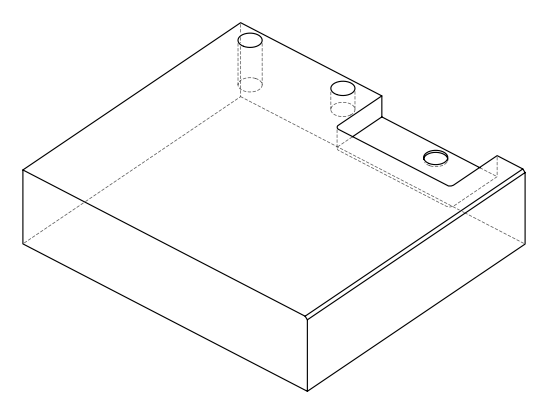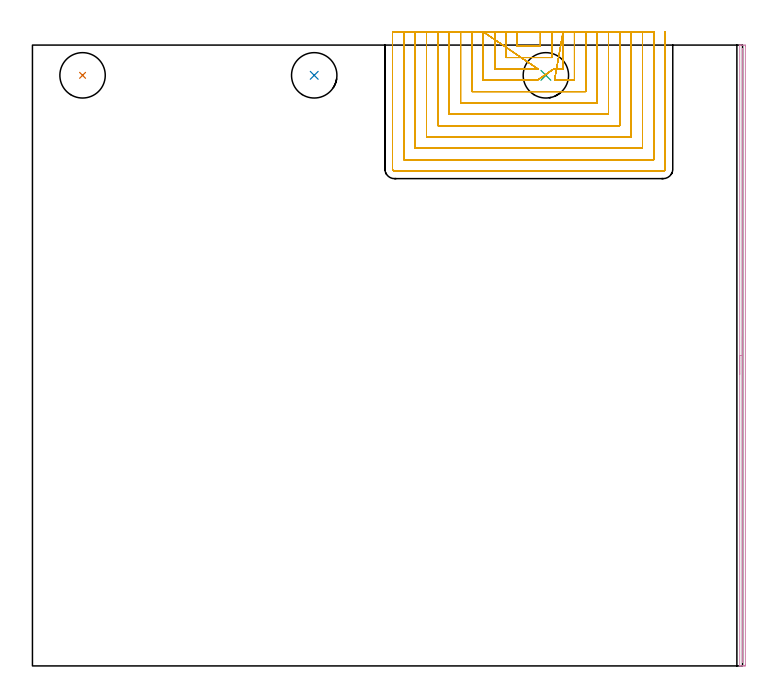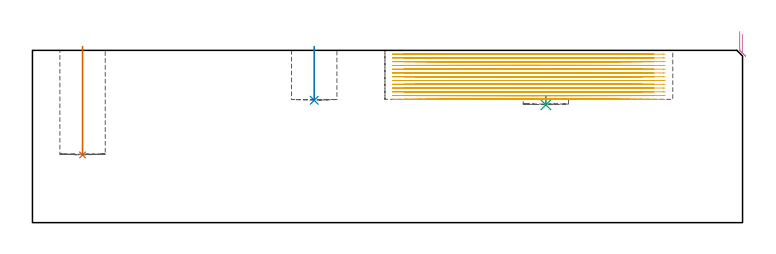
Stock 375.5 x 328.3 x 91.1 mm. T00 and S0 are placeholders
(PLAN: 5 operations, 2 tool changes, 101.7 min)
(1 INDEXABLE_INSERT_DRILL_BLIND_HOLE_FROM_SOLID | STEP1POCKET | NXT0302_019 | 0.23 min | 24864 mm3)
(2 INDEXABLE_INSERT_DRILL_BLIND_HOLE_FROM_SOLID_1 | STEP1POCKET_1 | NXT0302_019 | 0.12 min | 11806 mm3)
(3 INDEXABLE_INSERT_DRILL_BLIND_HOLE_FROM_SOLID_2 | STEP1POCKET_2 | NXT0302_019 | 0.03 min | 12889 mm3)
(4 AREA_MILL | FG_CHAMFER_SURFACE | UGT0205_001 | 5.39 min | 1476 mm3)
(5 MILL_SLOT | SLOT_PARTIAL_RECTANGULAR | NXT0201_009 | Follow Part, ap 2, ae 75% | 95.93 min | 266325 mm3)
(TOOL NXT0302_019 | Index. Insert Drill 24mm [880-D2400L25-05] | D24 PA176 FL120 Z2)
(TOOL UGT0205_001 | Chamfer Mill 20 x 3 x 45 deg. | D20 FL50 Z2)
(TOOL NXT0201_009 | ENDMILL 8mm [2P460-0800-NA 1630] | D8 FL26 Z6)
(OP 1 INDEXABLE_INSERT_DRILL_BLIND_HOLE_FROM_SOLID)
G17 G21 G94 G90
T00 M6
G54
G17 G0 G90 X26.5 Y312.3 S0 M3
G43 Z101.1 H1
G94 G81 G98 Z35.8 F250. R93.1
G80
M5
M2
(OP 2 INDEXABLE_INSERT_DRILL_BLIND_HOLE_FROM_SOLID_1)
G17 G21 G94 G90
T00 M6
G54
G17 G0 G90 X149. Y312.3 S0 M3
G43 Z101.1 H1
G94 G81 G98 Z64.7 F250. R93.1
G80
M5
M2
(OP 3 INDEXABLE_INSERT_DRILL_BLIND_HOLE_FROM_SOLID_2)
G17 G21 G94 G90
T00 M6
G54
G17 G0 G90 X271.5 Y312.3 S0 M3
G43 Z101.1 H1
G94 G81 G98 Z62.3 F250. R67.2
G80
M5
M2
(OP 4 AREA_MILL)
G17 G21 G94 G90
T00 M6
G54
G17 G0 G90 X374. Y154.15 S1061 M3
G43 Z101.1 H0
G94 G1 Y154.188 Z100.228 F250.
Y154.302 Z99.363
Y154.491 Z98.512
Y154.753 Z97.68
Y155.087 Z96.874
Y155.49 Z96.1
Y155.959 Z95.364
Y156.49 Z94.672
Y157.079 Z94.029
Y157.722 Z93.439
Y158.414 Z92.908
Y159.15 Z92.44
Y159.924 Z92.037
Y160.73 Z91.703
Y161.562 Z91.441
Y162.414 Z91.252
Y163.278 Z91.138
Y164.15 Z91.1
Y328.125
X374.003 Y328.29 Z91.088
X374.061 Y328.293 Z91.031
X374.475 Y328.3 Z90.624
X374.802 Z90.297
X375.5 Z89.595
X376.741 Z88.356
X376.991 Y328.298 Z88.105
X377. Y327.821 Z88.1
Y0.622
X376.999 Y0.478 Z88.101
X376.991 Y0.002 Z88.105
X376.741 Y0. Z88.356
X376.393 Z88.704
X375.849 Z89.247
X375.5 Z89.595
X374.802 Z90.298
X374.475 Z90.625
X374.063 Z91.028
X374.003 Y0.01 Z91.088
X374. Y0.175 Z91.1
Y164.15
X375.414 Z89.686
X375.415 Y325.977 Z89.685
X375.416 Y326.063 Z89.684
X375.421 Y326.234 Z89.679
X375.429 Y326.291 Z89.671
X375.45 Y326.294 Z89.65
X375.5 Y326.297 Z89.6
X375.558 Z89.542
X375.574 Y326.295 Z89.526
X375.578 Y326.292 Z89.522
X375.58 Y326.263 Z89.52
X375.584 Y326.149 Z89.516
X375.586 Y325.977 Z89.514
Y325.891
X375.585 Y2.323 Z89.515
X375.584 Y2.237 Z89.516
X375.579 Y2.067 Z89.521
X375.571 Y2.009 Z89.529
X375.551 Y2.006 Z89.549
X375.5 Y2.003 Z89.6
X375.442 Z89.658
X375.426 Y2.005 Z89.674
X375.422 Y2.008 Z89.678
X375.42 Y2.037 Z89.68
X375.416 Y2.151 Z89.684
X375.414 Y2.495 Z89.686
Y164.15
Y165.022 Z89.724
Y165.887 Z89.838
Y166.738 Z90.026
Y167.57 Z90.289
Y168.376 Z90.623
Y169.15 Z91.025
Y169.886 Z91.494
Y170.578 Z92.025
Y171.221 Z92.615
Y171.81 Z93.258
Y172.342 Z93.95
Y172.81 Z94.686
Y173.213 Z95.46
Y173.547 Z96.266
Y173.809 Z97.098
Y173.998 Z97.949
Y174.112 Z98.814
Y174.15 Z99.686
G0 Z101.1
M5
M2
(OP 5 MILL_SLOT)
G17 G21 G94 G90
T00 M6
G54
G17 G0 G90 X256.4 Y335.3 S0 M3
G43 Z101.1 H1
Z89.108
G94 G1 Y332.3 F250.
Y327.7 F500.
X268.6
Y332.3
Y335.3 F250.
X250.4
Y332.3
Y321.7 F500.
X274.6
Y332.3
Y335.3 F250.
X244.4
Y332.3
Y315.7 F500.
X264.263
X267.263 F250.
X238.4 Y335.3 F500.
Y332.3 F250.
Y309.7 F500.
X263.938
X266.938 F250.
X275.739 Y315.7 F500.
X278.739 F250.
X280.6 F500.
Y332.3
Y335.3 F250.
X276.063 Y309.7 F500.
X279.063 F250.
X286.6 F500.
Y332.3
Y335.3 F250.
X232.4
Y332.3
Y303.7 F500.
X292.6
Y332.3
Y335.3 F250.
X226.4
Y332.3
Y297.7 F500.
X298.6
Y332.3
Y335.3 F250.
X220.4
Y332.3
Y291.7 F500.
X304.6
Y332.3
Y335.3 F250.
X214.4
Y332.3
Y285.7 F500.
X310.6
Y332.3
Y335.3 F250.
X208.4
Y332.3
Y279.7 F500.
X316.6
Y332.3
Y335.3 F250.
X202.4
Y332.3
Y273.7 F500.
X322.6
Y332.3
Y335.3 F250.
X196.4
Y332.3
Y267.7 F500.
X328.6
Y332.3
Y335.3 F250.
X190.4
Y332.3
Y262.7 F500.
G3 X191.4 Y261.7 R1.
G1 X333.6
G3 X334.6 Y262.7 R1.
G1 Y332.3
Y335.3 F250.
G0 X256.4 Z87.115
G1 Y332.3
Y327.7 F500.
X268.6
Y332.3
Y335.3 F250.
X250.4
Y332.3
Y321.7 F500.
X274.6
Y332.3
Y335.3 F250.
X244.4
Y332.3
Y315.7 F500.
X264.263
X267.263 F250.
X238.4 Y335.3 F500.
Y332.3 F250.
Y309.7 F500.
X263.938
X266.938 F250.
X275.739 Y315.7 F500.
X278.739 F250.
X280.6 F500.
Y332.3
Y335.3 F250.
X276.063 Y309.7 F500.
X279.063 F250.
X286.6 F500.
Y332.3
Y335.3 F250.
X232.4
Y332.3
Y303.7 F500.
X292.6
Y332.3
Y335.3 F250.
X226.4
Y332.3
Y297.7 F500.
X298.6
Y332.3
Y335.3 F250.
X220.4
Y332.3
Y291.7 F500.
X304.6
Y332.3
Y335.3 F250.
X214.4
Y332.3
Y285.7 F500.
X310.6
Y332.3
Y335.3 F250.
X208.4
Y332.3
Y279.7 F500.
X316.6
Y332.3
Y335.3 F250.
X202.4
Y332.3
Y273.7 F500.
X322.6
Y332.3
Y335.3 F250.
X196.4
Y332.3
Y267.7 F500.
X328.6
Y332.3
Y335.3 F250.
X190.4
Y332.3
Y262.7 F500.
G3 X191.4 Y261.7 R1.
G1 X333.6
G3 X334.6 Y262.7 R1.
G1 Y332.3
Y335.3 F250.
G0 X256.4 Z85.123
G1 Y332.3
Y327.7 F500.
X268.6
Y332.3
Y335.3 F250.
X250.4
Y332.3
Y321.7 F500.
X274.6
Y332.3
Y335.3 F250.
X244.4
Y332.3
Y315.7 F500.
X264.263
X267.263 F250.
X238.4 Y335.3 F500.
Y332.3 F250.
Y309.7 F500.
X263.938
X266.938 F250.
X275.739 Y315.7 F500.
X278.739 F250.
X280.6 F500.
Y332.3
Y335.3 F250.
X276.063 Y309.7 F500.
X279.063 F250.
X286.6 F500.
Y332.3
Y335.3 F250.
X232.4
Y332.3
Y303.7 F500.
X292.6
Y332.3
Y335.3 F250.
X226.4
Y332.3
Y297.7 F500.
X298.6
Y332.3
Y335.3 F250.
X220.4
Y332.3
Y291.7 F500.
X304.6
Y332.3
Y335.3 F250.
X214.4
Y332.3
Y285.7 F500.
X310.6
Y332.3
Y335.3 F250.
X208.4
Y332.3
Y279.7 F500.
X316.6
Y332.3
Y335.3 F250.
X202.4
Y332.3
Y273.7 F500.
X322.6
Y332.3
Y335.3 F250.
X196.4
Y332.3
Y267.7 F500.
X328.6
Y332.3
Y335.3 F250.
X190.4
Y332.3
Y262.7 F500.
G3 X191.4 Y261.7 R1.
G1 X333.6
G3 X334.6 Y262.7 R1.
G1 Y332.3
Y335.3 F250.
G0 X256.4 Z83.131
G1 Y332.3
Y327.7 F500.
X268.6
Y332.3
Y335.3 F250.
X250.4
Y332.3
Y321.7 F500.
X274.6
Y332.3
Y335.3 F250.
X244.4
Y332.3
Y315.7 F500.
X264.263
X267.263 F250.
X238.4 Y335.3 F500.
Y332.3 F250.
Y309.7 F500.
X263.938
X266.938 F250.
X275.739 Y315.7 F500.
X278.739 F250.
X280.6 F500.
Y332.3
Y335.3 F250.
X276.063 Y309.7 F500.
X279.063 F250.
X286.6 F500.
Y332.3
Y335.3 F250.
X232.4
Y332.3
Y303.7 F500.
X292.6
Y332.3
Y335.3 F250.
X226.4
Y332.3
Y297.7 F500.
X298.6
Y332.3
Y335.3 F250.
X220.4
Y332.3
Y291.7 F500.
X304.6
Y332.3
Y335.3 F250.
X214.4
Y332.3
Y285.7 F500.
X310.6
Y332.3
Y335.3 F250.
X208.4
Y332.3
Y279.7 F500.
X316.6
Y332.3
Y335.3 F250.
X202.4
Y332.3
Y273.7 F500.
X322.6
Y332.3
Y335.3 F250.
X196.4
Y332.3
Y267.7 F500.
X328.6
Y332.3
Y335.3 F250.
X190.4
Y332.3
Y262.7 F500.
G3 X191.4 Y261.7 R1.
G1 X333.6
G3 X334.6 Y262.7 R1.
G1 Y332.3
Y335.3 F250.
G0 X256.4 Z81.138
G1 Y332.3
Y327.7 F500.
X268.6
Y332.3
Y335.3 F250.
X250.4
Y332.3
Y321.7 F500.
X274.6
Y332.3
Y335.3 F250.
X244.4
Y332.3
Y315.7 F500.
X264.263
X267.263 F250.
X238.4 Y335.3 F500.
Y332.3 F250.
Y309.7 F500.
X263.938
X266.938 F250.
X275.739 Y315.7 F500.
X278.739 F250.
X280.6 F500.
Y332.3
Y335.3 F250.
X276.063 Y309.7 F500.
X279.063 F250.
X286.6 F500.
Y332.3
Y335.3 F250.
X232.4
Y332.3
Y303.7 F500.
X292.6
Y332.3
Y335.3 F250.
X226.4
Y332.3
Y297.7 F500.
X298.6
Y332.3
Y335.3 F250.
X220.4
Y332.3
Y291.7 F500.
X304.6
Y332.3
Y335.3 F250.
X214.4
Y332.3
Y285.7 F500.
X310.6
Y332.3
Y335.3 F250.
X208.4
Y332.3
Y279.7 F500.
X316.6
Y332.3
Y335.3 F250.
X202.4
Y332.3
Y273.7 F500.
X322.6
Y332.3
Y335.3 F250.
X196.4
Y332.3
Y267.7 F500.
X328.6
Y332.3
Y335.3 F250.
X190.4
Y332.3
Y262.7 F500.
G3 X191.4 Y261.7 R1.
G1 X333.6
G3 X334.6 Y262.7 R1.
G1 Y332.3
Y335.3 F250.
G0 X256.4 Z79.146
G1 Y332.3
Y327.7 F500.
X268.6
Y332.3
Y335.3 F250.
X250.4
Y332.3
Y321.7 F500.
X274.6
Y332.3
Y335.3 F250.
X244.4
Y332.3
Y315.7 F500.
X264.263
X267.263 F250.
X238.4 Y335.3 F500.
Y332.3 F250.
Y309.7 F500.
X263.938
X266.938 F250.
X275.739 Y315.7 F500.
X278.739 F250.
X280.6 F500.
Y332.3
Y335.3 F250.
X276.063 Y309.7 F500.
X279.063 F250.
X286.6 F500.
Y332.3
Y335.3 F250.
X232.4
Y332.3
Y303.7 F500.
X292.6
Y332.3
Y335.3 F250.
X226.4
Y332.3
Y297.7 F500.
X298.6
Y332.3
Y335.3 F250.
X220.4
Y332.3
Y291.7 F500.
X304.6
Y332.3
Y335.3 F250.
X214.4
Y332.3
Y285.7 F500.
X310.6
Y332.3
Y335.3 F250.
X208.4
Y332.3
Y279.7 F500.
X316.6
Y332.3
Y335.3 F250.
X202.4
Y332.3
Y273.7 F500.
X322.6
Y332.3
Y335.3 F250.
X196.4
Y332.3
Y267.7 F500.
X328.6
Y332.3
Y335.3 F250.
X190.4
Y332.3
Y262.7 F500.
G3 X191.4 Y261.7 R1.
G1 X333.6
G3 X334.6 Y262.7 R1.
G1 Y332.3
Y335.3 F250.
G0 X256.4 Z77.154
G1 Y332.3
Y327.7 F500.
X268.6
Y332.3
Y335.3 F250.
X250.4
Y332.3
Y321.7 F500.
X274.6
Y332.3
Y335.3 F250.
X244.4
Y332.3
Y315.7 F500.
X264.263
X267.263 F250.
X238.4 Y335.3 F500.
Y332.3 F250.
Y309.7 F500.
X263.938
X266.938 F250.
X275.739 Y315.7 F500.
X278.739 F250.
X280.6 F500.
Y332.3
Y335.3 F250.
X276.063 Y309.7 F500.
X279.063 F250.
X286.6 F500.
Y332.3
Y335.3 F250.
X232.4
Y332.3
Y303.7 F500.
X292.6
Y332.3
Y335.3 F250.
X226.4
Y332.3
Y297.7 F500.
X298.6
Y332.3
Y335.3 F250.
X220.4
Y332.3
Y291.7 F500.
X304.6
Y332.3
Y335.3 F250.
X214.4
Y332.3
Y285.7 F500.
X310.6
Y332.3
Y335.3 F250.
X208.4
Y332.3
Y279.7 F500.
X316.6
Y332.3
Y335.3 F250.
X202.4
Y332.3
Y273.7 F500.
X322.6
Y332.3
Y335.3 F250.
X196.4
Y332.3
Y267.7 F500.
X328.6
Y332.3
Y335.3 F250.
X190.4
Y332.3
Y262.7 F500.
G3 X191.4 Y261.7 R1.
G1 X333.6
G3 X334.6 Y262.7 R1.
G1 Y332.3
Y335.3 F250.
G0 X256.4 Z75.162
G1 Y332.3
Y327.7 F500.
X268.6
Y332.3
Y335.3 F250.
X250.4
Y332.3
Y321.7 F500.
X274.6
Y332.3
Y335.3 F250.
X244.4
Y332.3
Y315.7 F500.
X264.263
X267.263 F250.
X238.4 Y335.3 F500.
Y332.3 F250.
Y309.7 F500.
X263.938
X266.938 F250.
X275.739 Y315.7 F500.
X278.739 F250.
X280.6 F500.
Y332.3
Y335.3 F250.
X276.063 Y309.7 F500.
X279.063 F250.
X286.6 F500.
Y332.3
Y335.3 F250.
X232.4
Y332.3
Y303.7 F500.
X292.6
Y332.3
Y335.3 F250.
X226.4
Y332.3
Y297.7 F500.
X298.6
Y332.3
Y335.3 F250.
X220.4
Y332.3
Y291.7 F500.
X304.6
Y332.3
Y335.3 F250.
X214.4
Y332.3
Y285.7 F500.
X310.6
Y332.3
Y335.3 F250.
X208.4
Y332.3
Y279.7 F500.
X316.6
Y332.3
Y335.3 F250.
X202.4
Y332.3
Y273.7 F500.
X322.6
Y332.3
Y335.3 F250.
X196.4
Y332.3
Y267.7 F500.
X328.6
Y332.3
Y335.3 F250.
X190.4
Y332.3
Y262.7 F500.
G3 X191.4 Y261.7 R1.
G1 X333.6
G3 X334.6 Y262.7 R1.
G1 Y332.3
Y335.3 F250.
G0 X256.4 Z73.169
G1 Y332.3
Y327.7 F500.
X268.6
Y332.3
Y335.3 F250.
X250.4
Y332.3
Y321.7 F500.
X274.6
Y332.3
Y335.3 F250.
X244.4
Y332.3
Y315.7 F500.
X264.263
X267.263 F250.
X238.4 Y335.3 F500.
Y332.3 F250.
Y309.7 F500.
X263.938
X266.938 F250.
X275.739 Y315.7 F500.
X278.739 F250.
X280.6 F500.
Y332.3
Y335.3 F250.
X276.063 Y309.7 F500.
X279.063 F250.
X286.6 F500.
Y332.3
Y335.3 F250.
X232.4
Y332.3
Y303.7 F500.
X292.6
Y332.3
Y335.3 F250.
X226.4
Y332.3
Y297.7 F500.
X298.6
Y332.3
Y335.3 F250.
X220.4
Y332.3
Y291.7 F500.
X304.6
Y332.3
Y335.3 F250.
X214.4
Y332.3
Y285.7 F500.
X310.6
Y332.3
Y335.3 F250.
X208.4
Y332.3
Y279.7 F500.
X316.6
Y332.3
Y335.3 F250.
X202.4
Y332.3
Y273.7 F500.
X322.6
Y332.3
Y335.3 F250.
X196.4
Y332.3
Y267.7 F500.
X328.6
Y332.3
Y335.3 F250.
X190.4
Y332.3
Y262.7 F500.
G3 X191.4 Y261.7 R1.
G1 X333.6
G3 X334.6 Y262.7 R1.
G1 Y332.3
Y335.3 F250.
G0 X256.4 Z71.177
G1 Y332.3
Y327.7 F500.
X268.6
Y332.3
Y335.3 F250.
X250.4
Y332.3
Y321.7 F500.
X274.6
Y332.3
Y335.3 F250.
X244.4
Y332.3
Y315.7 F500.
X264.263
X267.263 F250.
X238.4 Y335.3 F500.
Y332.3 F250.
Y309.7 F500.
X263.938
X266.938 F250.
X275.739 Y315.7 F500.
X278.739 F250.
X280.6 F500.
Y332.3
Y335.3 F250.
X276.063 Y309.7 F500.
X279.063 F250.
X286.6 F500.
Y332.3
Y335.3 F250.
X232.4
Y332.3
Y303.7 F500.
X292.6
Y332.3
Y335.3 F250.
X226.4
Y332.3
Y297.7 F500.
X298.6
Y332.3
Y335.3 F250.
X220.4
Y332.3
Y291.7 F500.
X304.6
Y332.3
Y335.3 F250.
X214.4
Y332.3
Y285.7 F500.
X310.6
Y332.3
Y335.3 F250.
X208.4
Y332.3
Y279.7 F500.
X316.6
Y332.3
Y335.3 F250.
X202.4
Y332.3
Y273.7 F500.
X322.6
Y332.3
Y335.3 F250.
X196.4
Y332.3
Y267.7 F500.
X328.6
Y332.3
Y335.3 F250.
X190.4
Y332.3
Y262.7 F500.
G3 X191.4 Y261.7 R1.
G1 X333.6
G3 X334.6 Y262.7 R1.
G1 Y332.3
Y335.3 F250.
G0 X256.4 Z69.185
G1 Y332.3
Y327.7 F500.
X268.6
Y332.3
Y335.3 F250.
X250.4
Y332.3
Y321.7 F500.
X274.6
Y332.3
Y335.3 F250.
X244.4
Y332.3
Y315.7 F500.
X264.263
X267.263 F250.
X238.4 Y335.3 F500.
Y332.3 F250.
Y309.7 F500.
X263.938
X266.938 F250.
X275.739 Y315.7 F500.
X278.739 F250.
X280.6 F500.
Y332.3
Y335.3 F250.
X276.063 Y309.7 F500.
X279.063 F250.
X286.6 F500.
Y332.3
Y335.3 F250.
X232.4
Y332.3
Y303.7 F500.
X292.6
Y332.3
Y335.3 F250.
X226.4
Y332.3
Y297.7 F500.
X298.6
Y332.3
Y335.3 F250.
X220.4
Y332.3
Y291.7 F500.
X304.6
Y332.3
Y335.3 F250.
X214.4
Y332.3
Y285.7 F500.
X310.6
Y332.3
Y335.3 F250.
X208.4
Y332.3
Y279.7 F500.
X316.6
Y332.3
Y335.3 F250.
X202.4
Y332.3
Y273.7 F500.
X322.6
Y332.3
Y335.3 F250.
X196.4
Y332.3
Y267.7 F500.
X328.6
Y332.3
Y335.3 F250.
X190.4
Y332.3
Y262.7 F500.
G3 X191.4 Y261.7 R1.
G1 X333.6
G3 X334.6 Y262.7 R1.
G1 Y332.3
Y335.3 F250.
G0 X256.4 Z67.192
G1 Y332.3
Y327.7 F500.
X268.6
Y332.3
Y335.3 F250.
X250.4
Y332.3
Y321.7 F500.
X274.6
Y332.3
Y335.3 F250.
X244.4
Y332.3
Y315.7 F500.
X264.263
X267.263 F250.
X238.4 Y335.3 F500.
Y332.3 F250.
Y309.7 F500.
X263.938
X266.938 F250.
X275.739 Y315.7 F500.
X278.739 F250.
X280.6 F500.
Y332.3
Y335.3 F250.
X276.063 Y309.7 F500.
X279.063 F250.
X286.6 F500.
Y332.3
Y335.3 F250.
X232.4
Y332.3
Y303.7 F500.
X292.6
Y332.3
Y335.3 F250.
X226.4
Y332.3
Y297.7 F500.
X298.6
Y332.3
Y335.3 F250.
X220.4
Y332.3
Y291.7 F500.
X304.6
Y332.3
Y335.3 F250.
X214.4
Y332.3
Y285.7 F500.
X310.6
Y332.3
Y335.3 F250.
X208.4
Y332.3
Y279.7 F500.
X316.6
Y332.3
Y335.3 F250.
X202.4
Y332.3
Y273.7 F500.
X322.6
Y332.3
Y335.3 F250.
X196.4
Y332.3
Y267.7 F500.
X328.6
Y332.3
Y335.3 F250.
X190.4
Y332.3
Y262.7 F500.
G3 X191.4 Y261.7 R1.
G1 X333.6
G3 X334.6 Y262.7 R1.
G1 Y332.3
Y335.3 F250.
G0 X256.4 Z65.2
G1 Y332.3
Y327.7 F500.
X268.6
Y332.3
Y335.3 F250.
X250.4
Y332.3
Y321.7 F500.
X274.6
Y332.3
Y335.3 F250.
X244.4
Y332.3
Y315.7 F500.
X264.263
X267.263 F250.
X238.4 Y335.3 F500.
Y332.3 F250.
Y309.7 F500.
X263.938
X266.938 F250.
X275.739 Y315.7 F500.
X278.739 F250.
X280.6 F500.
Y332.3
Y335.3 F250.
X276.063 Y309.7 F500.
X279.063 F250.
X286.6 F500.
Y332.3
Y335.3 F250.
X232.4
Y332.3
Y303.7 F500.
X292.6
Y332.3
Y335.3 F250.
X226.4
Y332.3
Y297.7 F500.
X298.6
Y332.3
Y335.3 F250.
X220.4
Y332.3
Y291.7 F500.
X304.6
Y332.3
Y335.3 F250.
X214.4
Y332.3
Y285.7 F500.
X310.6
Y332.3
Y335.3 F250.
X208.4
Y332.3
Y279.7 F500.
X316.6
Y332.3
Y335.3 F250.
X202.4
Y332.3
Y273.7 F500.
X322.6
Y332.3
Y335.3 F250.
X196.4
Y332.3
Y267.7 F500.
X328.6
Y332.3
Y335.3 F250.
X190.4
Y332.3
Y262.7 F500.
G3 X191.4 Y261.7 R1.
G1 X333.6
G3 X334.6 Y262.7 R1.
G1 Y332.3
Y335.3 F250.
G0 Z101.1
M5
M2
